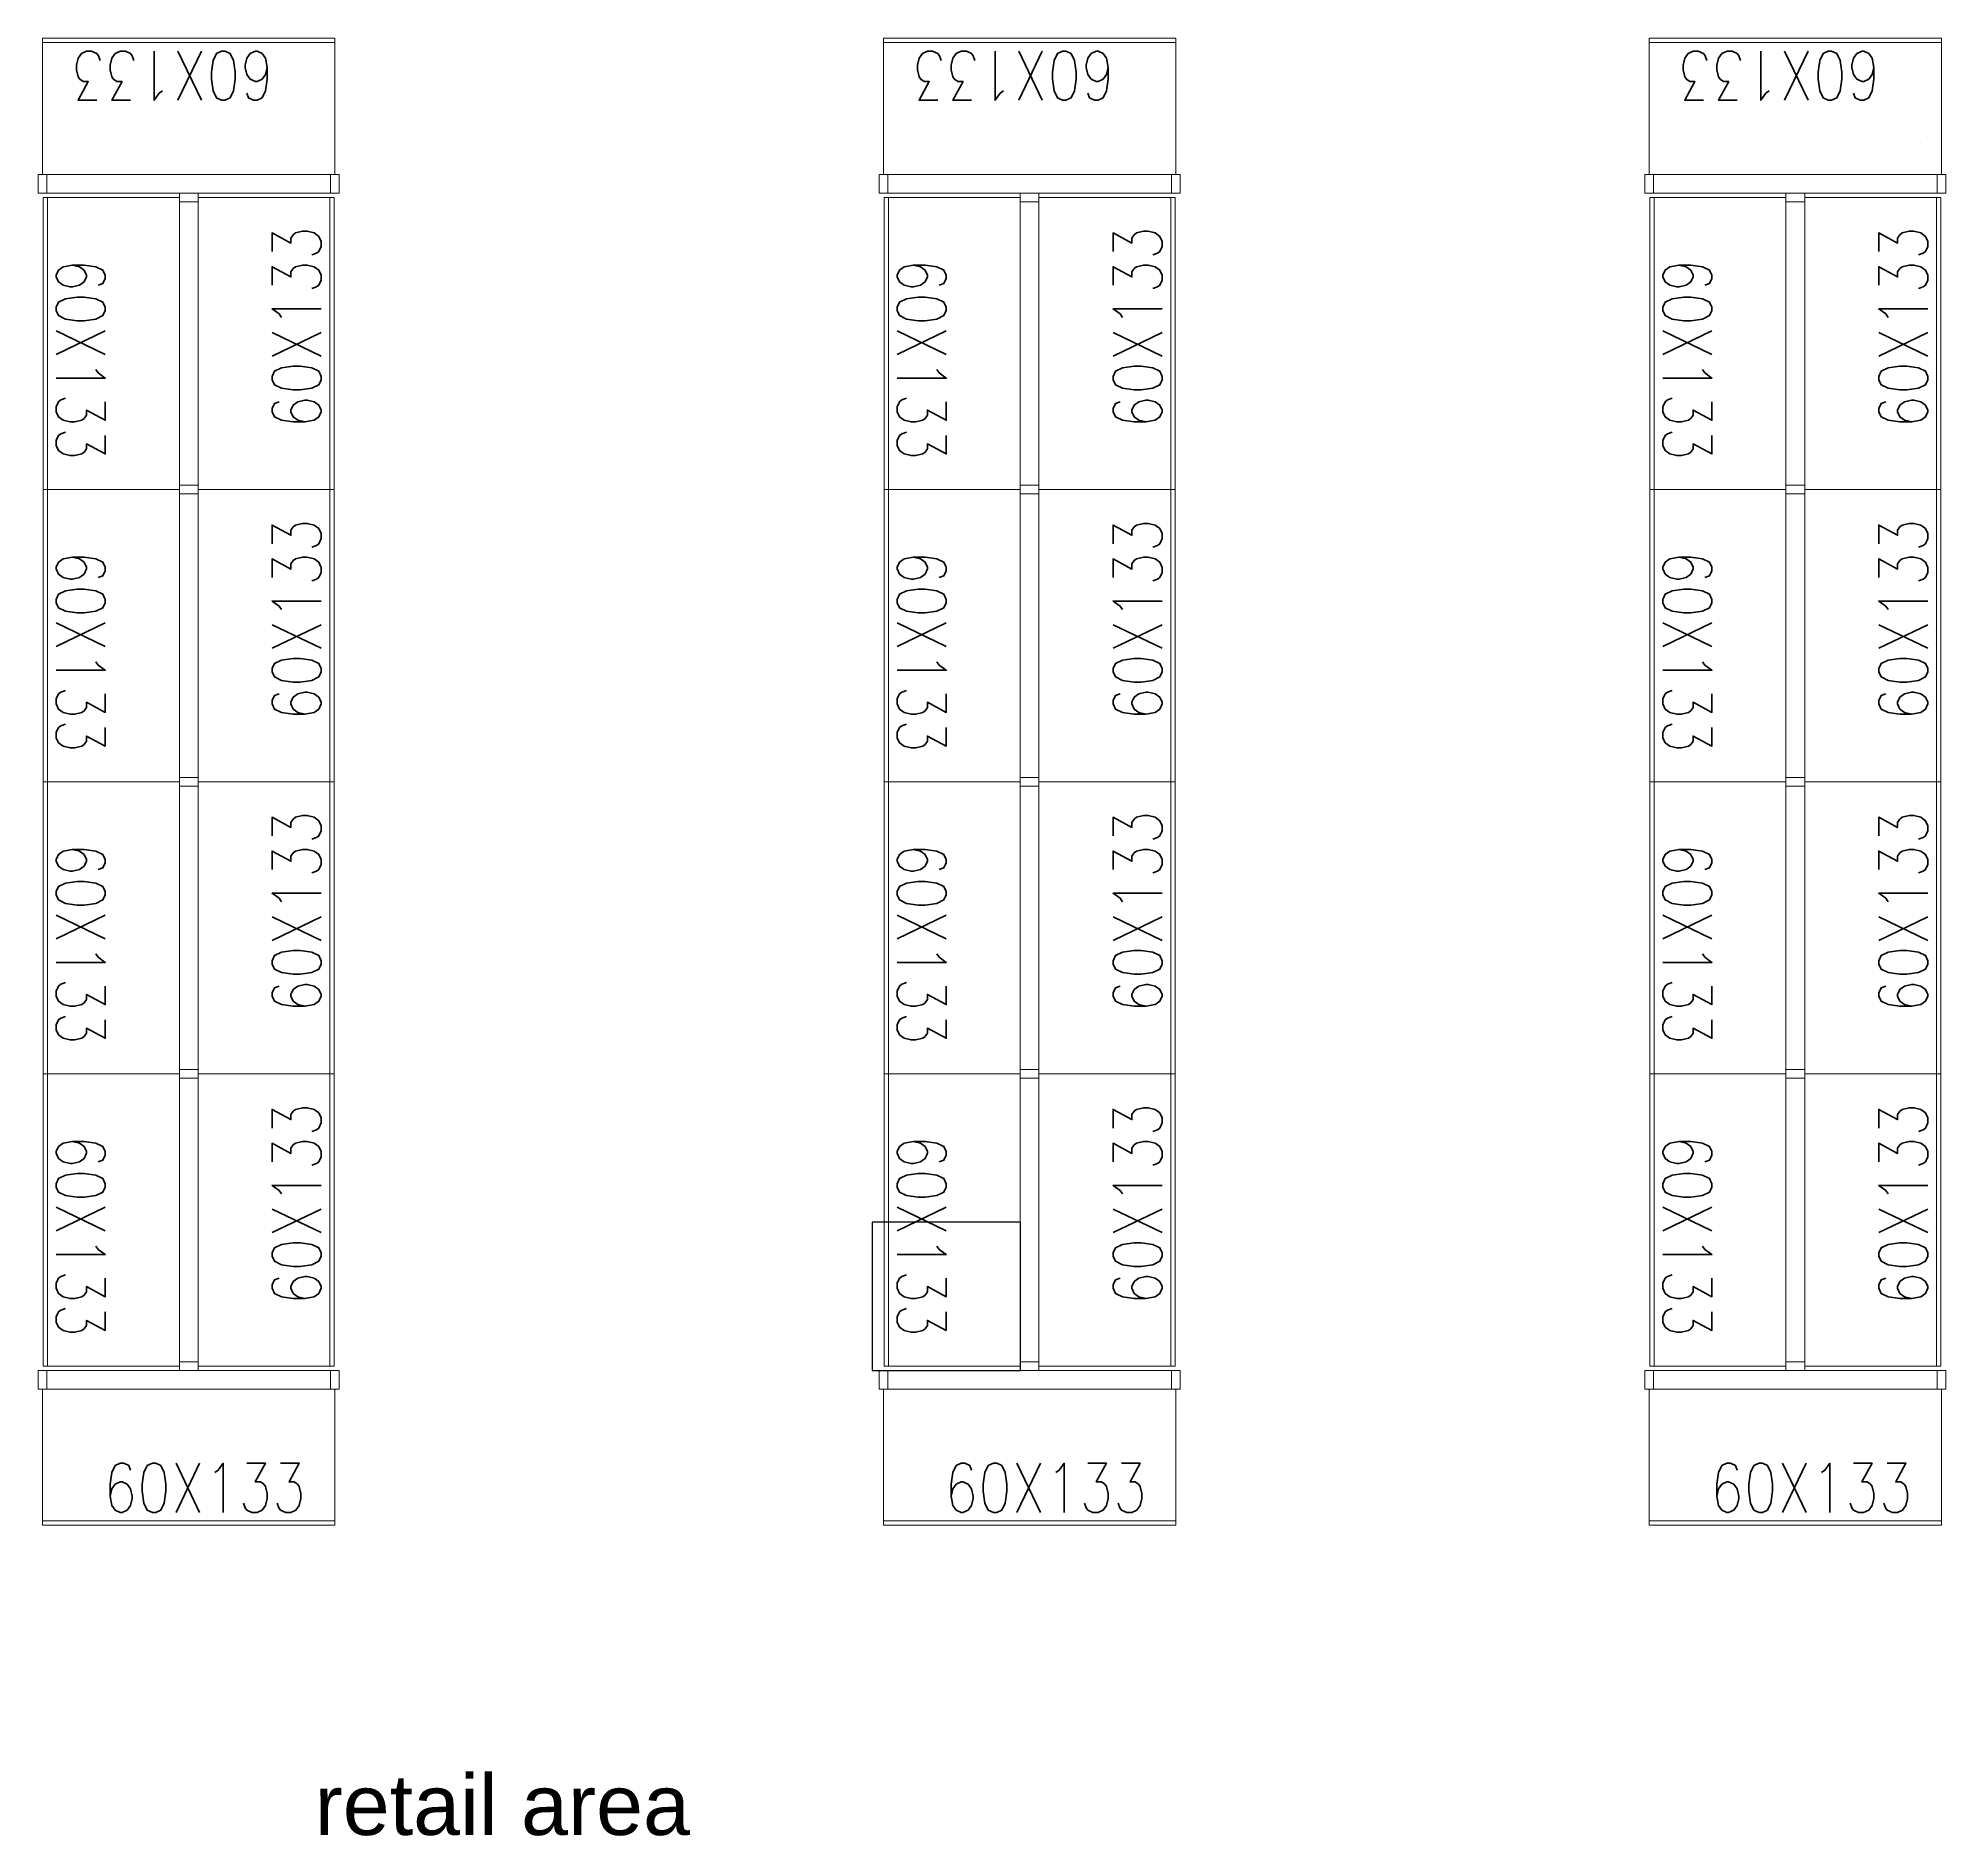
# Model space of a CAD drawing. Header units: inches. Extents: x 148614 to 294443, y 4730 to 138360.
# Drawn here: x 215754 to 224436, y 117227 to 125411 of the extents above; entities that cross this region are included whole.
import ezdxf

# ---------------------------------------------------------------- set-up
doc = ezdxf.new("R2010")
doc.units = ezdxf.units.IN
doc.header["$MEASUREMENT"] = 0
for name, color, linetype, lineweight in [('01-PDA MEP', 7, 'Continuous', 15), ('Column', 32, 'Continuous', 30), ('room text', 7, 'Continuous', 13)]:
    doc.layers.add(name, color=color, linetype=linetype, lineweight=lineweight)
doc.styles.add('Romans', font='simplex.shx')
doc.styles.add('room text', font='arial.ttf', dxfattribs={"height": 150})
doc.styles.get("Standard").update_dxf_attribs({"font": 'arial.ttf'})

# ---------------------------------------------------------------- blocks, each defined once
blk = doc.blocks.new('A$C23264642')
at = {"color": 150}
for p, q in [((-1515.3, 798.5), (-185.3, 798.5)), ((-1515.3, 713.5), (-185.3, 713.5)), ((-1515.3, 713.5), (-1515.3, 93.5)), ((-185.3, 93.5), (-185.3, 713.5)), ((-1515.3, 113.5), (-185.3, 113.5)), ((-1515.3, 93.5), (-185.3, 93.5))]:
    blk.add_line(p, q, dxfattribs=at)
for points in [[(-1495.3, 798.5), (-1495.3, 713.5), (-1535.3, 713.5), (-1535.3, 798.5)], [(-165.3, 798.5), (-165.3, 713.5), (-205.3, 713.5), (-205.3, 798.5)]]:
    blk.add_lwpolyline(points, close=True, dxfattribs=at)
at = {"style": 'Romans', "width": 0.8}
blk.add_text('60X133', height=224, dxfattribs=at).set_placement((-1238.2, 152.3))
at = {"color": 150, "char_height": 0.2, "attachment_point": 1}
for insert, width in [((-1419.1, 567), 1141.6), ((-1192.5, 415.1), 898.794)]:
    blk.add_mtext('60X133', dxfattribs=dict(at, insert=insert, width=width))
blk = doc.blocks.new('gr flr')
at = {"lineweight": 5}
for p, rotation in [((2315646.7, -3230328.1, -67.6), 180), ((2319474.1, -3230328.1, -33.8), 180), ((2322958.8, -3230328.1, -33.8), 180), ((2315741, -3232661.8, -67.6), 270), ((2317253, -3230961.2, -67.6), 90), ((2319568.4, -3232661.8, -33.8), 270), ((2321080.4, -3230961.2, -33.8), 90), ((2323053.1, -3232661.8, -33.8), 270), ((2324565.1, -3230961.2, -33.8), 90), ((2315741, -3233991.8, -67.6), 270), ((2317253, -3232291.2, -67.6), 90), ((2319568.4, -3233991.8, -33.8), 270), ((2321080.4, -3232291.2, -33.8), 90), ((2323053.1, -3233991.8, -33.8), 270), ((2324565.1, -3232291.2, -33.8), 90), ((2315741, -3235321.8, -67.6), 270), ((2317253, -3233621.2, -67.6), 90), ((2319568.4, -3235321.8, -33.8), 270), ((2321080.4, -3233621.2, -33.8), 90), ((2323053.1, -3235321.8, -33.8), 270), ((2324565.1, -3233621.2, -33.8), 90), ((2315741, -3236651.8, -67.6), 270), ((2317253, -3234951.2, -67.6), 90), ((2319568.4, -3236651.8, -33.8), 270), ((2321080.4, -3234951.2, -33.8), 90), ((2323053.1, -3236651.8, -33.8), 270), ((2324565.1, -3234951.2, -33.8), 90)]:
    blk.add_blockref('A$C23264642', p, dxfattribs=dict(at, rotation=rotation))
for p in [(2317347.3, -3237285, -67.6), (2321174.7, -3237285, -33.8), (2324659.4, -3237285, -33.8)]:
    blk.add_blockref('A$C23264642', p, dxfattribs=at)

msp = doc.modelspace()

# ---------------------------------------------------------------- linework, layer by layer
at = {"layer": 'Column', "ltscale": 20}
msp.add_lwpolyline([(220225.1, 120021), (219550.1, 120021), (219550.1, 119346), (220225.1, 119346)], close=True, dxfattribs=at)

# ---------------------------------------------------------------- block references
at = {"layer": '01-PDA MEP'}
msp.add_blockref('gr flr', (-2100057.9, 3355832.3), dxfattribs=at)

# ---------------------------------------------------------------- texts
at = {"layer": 'room text', "insert": (217012.5, 117227.2), "char_height": 275, "width": 19110.875, "attachment_point": 7, "style": 'room text'}
msp.add_mtext('retail area', dxfattribs=at)

doc.saveas('drawing.dxf')
